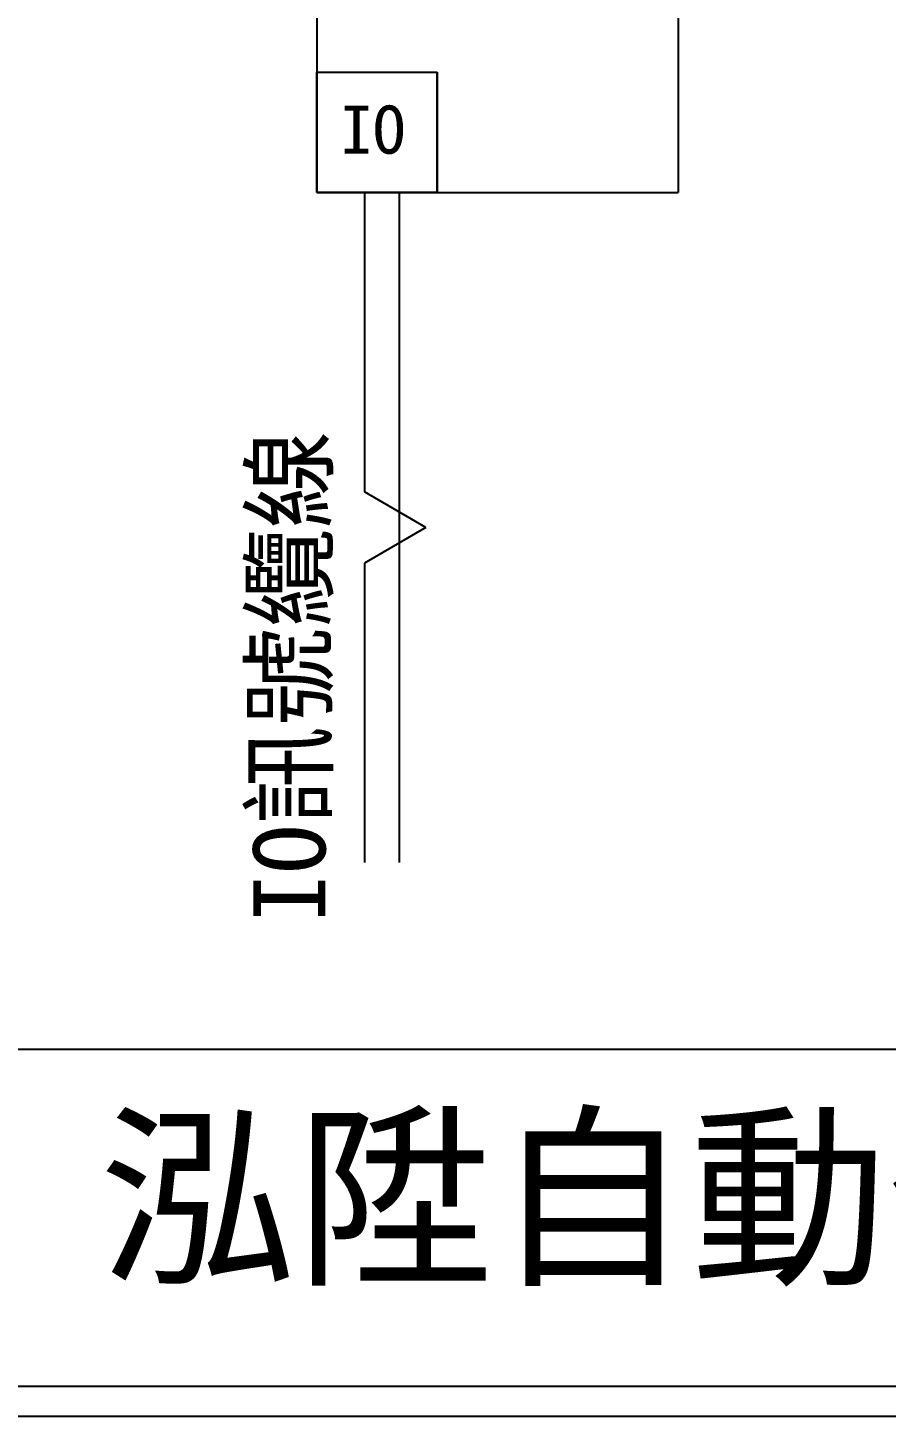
# Model space of a CAD drawing. Extents: x 10 to 297, y 3 to 207.
# Drawn here: x 45.6 to 81.3, y 3 to 60.7 of the extents above; entities that cross this region are included whole.
import ezdxf

# ---------------------------------------------------------------- set-up
doc = ezdxf.new("R2010")
doc.units = 0
doc.layers.add('圖框層', color=7, linetype='CONTINUOUS')
doc.layers.add('標尺寸層', color=3, linetype='CONTINUOUS')
doc.styles.add('STSL', font='kaiu.ttf')

msp = doc.modelspace()

# ---------------------------------------------------------------- linework, layer by layer
at = {"layer": '圖框層', "color": 7}
for p, q in [((11.25, 18.25), (295.75, 18.25)), ((11.25, 4.25), (295.75, 4.25)), ((10, 3), (297, 3))]:
    msp.add_line(p, q, dxfattribs=at)
at = {"layer": '標尺寸層', "color": 7}
for p, q in [((57.646, 87.085), (57.646, 53.816)), ((72.646, 87.085), (72.646, 53.816)), ((57.646, 53.816), (57.646, 58.816)), ((57.646, 58.816), (62.646, 58.816)), ((62.646, 58.816), (62.646, 53.816)), ((62.646, 53.816), (62.646, 58.816)), ((57.646, 53.816), (72.646, 53.816)), ((62.646, 53.816), (57.646, 53.816)), ((59.622, 53.816), (59.622, 41.383)), ((61.063, 53.816), (61.063, 25.999)), ((62.178, 39.908), (59.622, 41.383)), ((62.178, 39.908), (59.622, 38.432)), ((59.622, 38.432), (59.622, 25.999))]:
    msp.add_line(p, q, dxfattribs=at)

# ---------------------------------------------------------------- texts
at = {"layer": '圖框層', "color": 7, "style": 'STSL'}
for s, height, p in [('IO', 2, (58.61, 55.432)), ('泓陞自動化科技有限公司', 6, (48.604, 9.076))]:
    msp.add_text(s, height=height, dxfattribs=at).set_placement(p)
msp.add_text('IO訊號纜線', height=3, rotation=90, dxfattribs=at).set_placement((58.004, 23.491))

doc.saveas('drawing.dxf')
